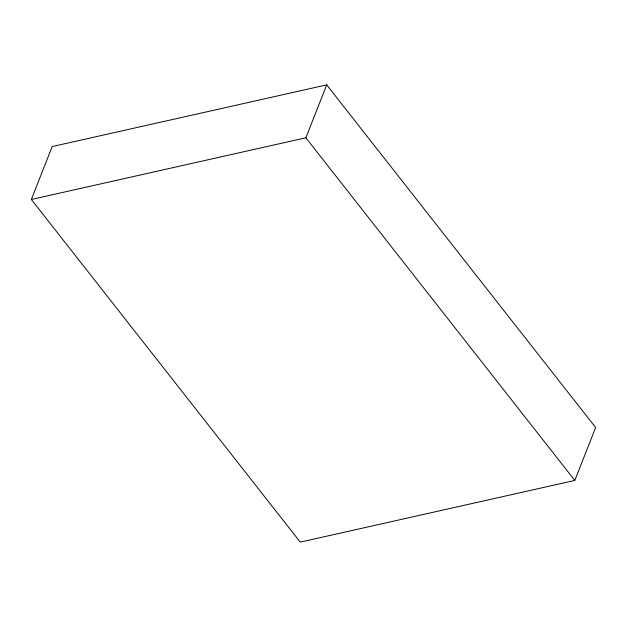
<?xml version="1.0" encoding="UTF-8"?>
<svg xmlns="http://www.w3.org/2000/svg" width="627" height="627" viewBox="0 0 627 627"><rect width="100%" height="100%" fill="white"/><g stroke="black" fill="none" stroke-linecap="round" stroke-linejoin="round"><path stroke-width="0.94" d="M31.35 199.48L52.198 146.561L326.714 84.872L595.65 427.52L574.802 480.439L300.286 542.128L31.35 199.48L305.874 137.791L326.714 84.872M305.874 137.791L574.802 480.439"/></g></svg>
